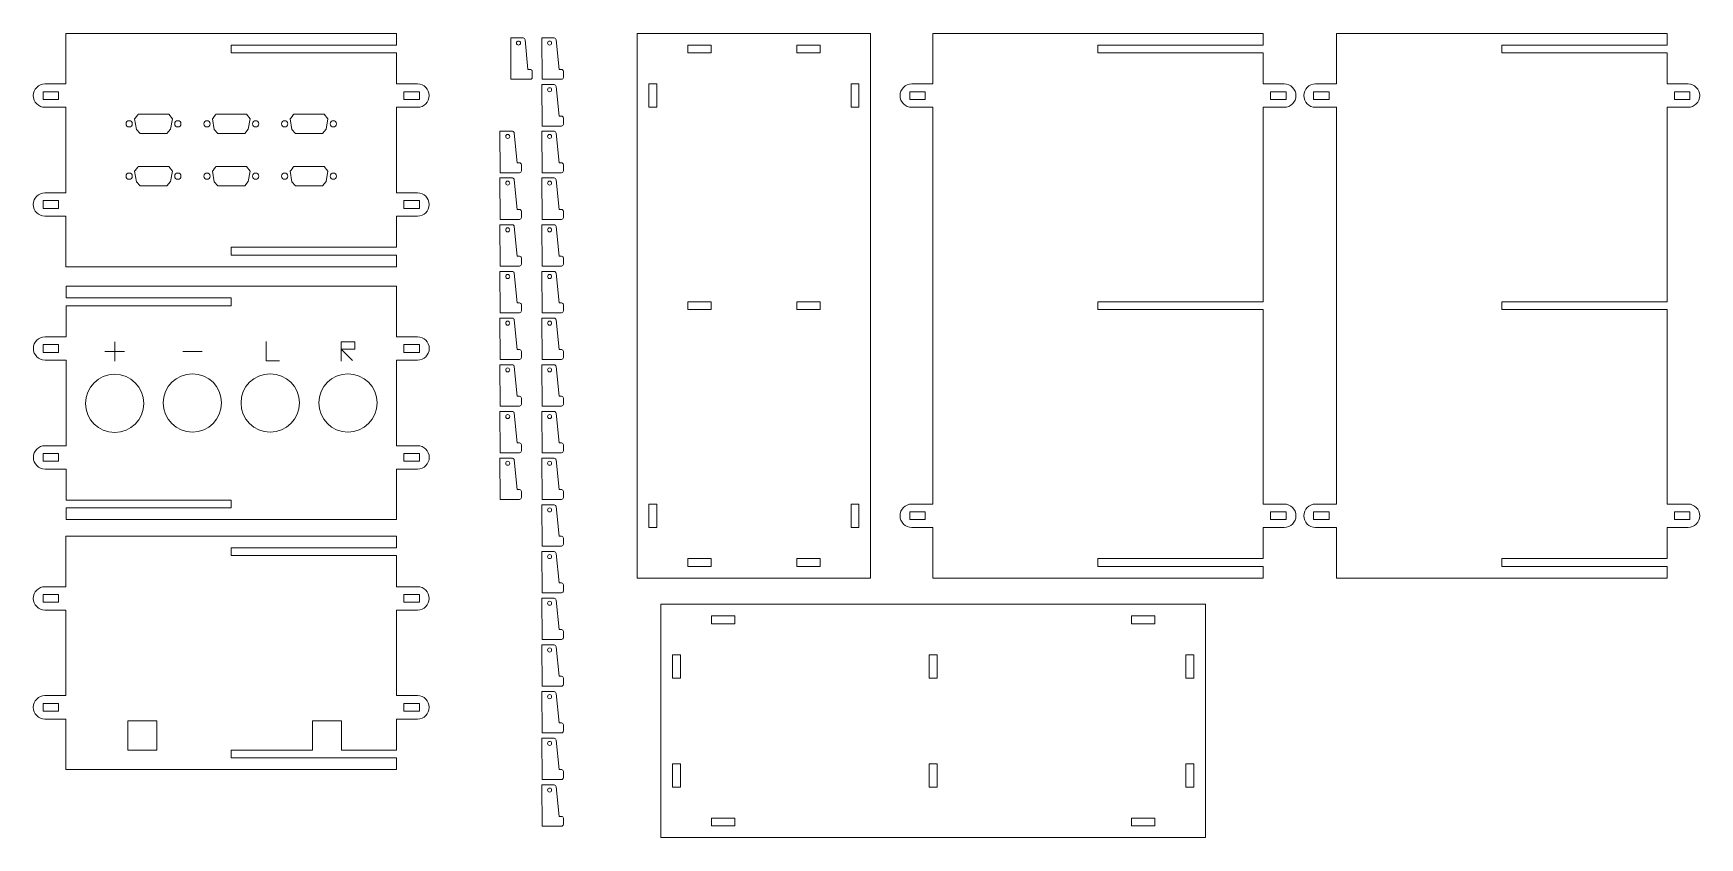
# Model space of a CAD drawing. Header units: inches. Extents: x 85 to 942, y 290 to 704.
import ezdxf

# ---------------------------------------------------------------- set-up
doc = ezdxf.new("R2010")
doc.units = ezdxf.units.IN
doc.header["$MEASUREMENT"] = 0
doc.layers.add('Layer 1', color=7, linetype='Continuous')

msp = doc.modelspace()

# ---------------------------------------------------------------- linework, layer by layer
at = {"layer": 'Layer 1', "color": 7, "lineweight": 5, "true_color": 0xffffff}
for points in [[(515.76, 703.54), (515.76, 423.54), (395.76, 423.54), (395.76, 703.54), (515.76, 703.54)], [(121.99, 539.98), (131.99, 539.98)], [(126.99, 534.98), (126.99, 544.98)], [(171.97, 539.98), (161.97, 539.98)], [(204.87, 535.21), (204.87, 545.21)], [(250.44, 544.98), (243.5, 544.98)], [(243.5, 534.98), (243.5, 544.98)], [(250.44, 541.21), (243.5, 541.21)], [(249.32, 535.39), (243.5, 541.21)], [(250.44, 541.21), (250.44, 544.98)], [(211.81, 535.21), (204.87, 535.21)], [(407.92, 410.06), (687.92, 410.06), (687.92, 290.06), (407.92, 290.06), (407.92, 410.06)], [(133.72, 350.06), (148.72, 350.06), (148.72, 335.06), (133.72, 335.06), (133.72, 350.06)]]:
    msp.add_lwpolyline(points, dxfattribs=at)
at = {"layer": 'Layer 1', "color": 202, "lineweight": 5, "true_color": 0x8a2be2}
for points in [[(427.76, 697.54), (421.76, 697.54), (421.76, 693.54), (433.76, 693.54), (433.76, 697.54), (427.76, 697.54)], [(483.76, 697.54), (477.76, 697.54), (477.76, 693.54), (489.76, 693.54), (489.76, 697.54), (483.76, 697.54)], [(401.76, 671.54), (401.76, 665.54), (405.76, 665.54), (405.76, 677.54), (401.76, 677.54), (401.76, 671.54)], [(509.76, 671.54), (509.76, 677.54), (505.76, 677.54), (505.76, 665.54), (509.76, 665.54), (509.76, 671.54)], [(98.16, 671.54), (98.16, 673.54), (90.16, 673.54), (90.16, 669.54), (98.16, 669.54), (98.16, 671.54)], [(275.76, 671.54), (275.76, 673.54), (283.76, 673.54), (283.76, 669.54), (275.76, 669.54), (275.76, 671.54)], [(543.88, 671.54), (543.88, 673.54), (535.88, 673.54), (535.88, 669.54), (543.88, 669.54), (543.88, 671.54)], [(721.48, 671.54), (721.48, 673.54), (729.48, 673.54), (729.48, 669.54), (721.48, 669.54), (721.48, 671.54)], [(751.52, 671.54), (751.52, 673.54), (743.51, 673.54), (743.51, 669.54), (751.52, 669.54), (751.52, 671.54)], [(929.12, 671.54), (929.12, 673.54), (937.12, 673.54), (937.12, 669.54), (929.12, 669.54), (929.12, 671.54)], [(98.16, 615.54), (98.16, 617.54), (90.16, 617.54), (90.16, 613.54), (98.16, 613.54), (98.16, 615.54)], [(275.76, 615.54), (275.76, 617.54), (283.76, 617.54), (283.76, 613.54), (275.76, 613.54), (275.76, 615.54)], [(433.76, 561.54), (433.76, 565.54), (421.76, 565.54), (421.76, 561.54), (427.76, 561.54), (433.76, 561.54)], [(477.76, 565.54), (477.76, 561.54), (483.76, 561.54), (489.76, 561.54), (489.76, 565.54), (477.76, 565.54)], [(98.17, 541.54), (98.17, 543.54), (90.17, 543.54), (90.17, 539.54), (98.17, 539.54), (98.17, 541.54)], [(275.77, 541.54), (275.77, 543.54), (283.77, 543.54), (283.77, 539.54), (275.77, 539.54), (275.77, 541.54)], [(98.17, 485.54), (98.17, 487.54), (90.17, 487.54), (90.17, 483.54), (98.17, 483.54), (98.17, 485.54)], [(275.77, 485.54), (275.77, 487.54), (283.77, 487.54), (283.77, 483.54), (275.77, 483.54), (275.77, 485.54)], [(401.76, 455.54), (401.76, 449.54), (405.76, 449.54), (405.76, 461.54), (401.76, 461.54), (401.76, 455.54)], [(509.76, 455.54), (509.76, 461.54), (505.76, 461.54), (505.76, 449.54), (509.76, 449.54), (509.76, 455.54)], [(543.88, 455.54), (543.88, 457.54), (535.88, 457.54), (535.88, 453.54), (543.88, 453.54), (543.88, 455.54)], [(721.48, 455.54), (721.48, 457.54), (729.48, 457.54), (729.48, 453.54), (721.48, 453.54), (721.48, 455.54)], [(751.52, 455.54), (751.52, 457.54), (743.51, 457.54), (743.51, 453.54), (751.52, 453.54), (751.52, 455.54)], [(929.12, 455.54), (929.12, 457.54), (937.12, 457.54), (937.12, 453.54), (929.12, 453.54), (929.12, 455.54)], [(427.76, 429.54), (433.76, 429.54), (433.76, 433.54), (421.76, 433.54), (421.76, 429.54), (427.76, 429.54)], [(483.76, 429.54), (489.76, 429.54), (489.76, 433.54), (477.76, 433.54), (477.76, 429.54), (483.76, 429.54)], [(98.16, 413.06), (98.16, 415.06), (90.16, 415.06), (90.16, 411.06), (98.16, 411.06), (98.16, 413.06)], [(275.76, 413.06), (275.76, 415.06), (283.76, 415.06), (283.76, 411.06), (275.76, 411.06), (275.76, 413.06)], [(439.92, 404.06), (433.92, 404.06), (433.92, 400.06), (445.92, 400.06), (445.92, 404.06), (439.92, 404.06)], [(655.92, 404.06), (649.92, 404.06), (649.92, 400.06), (661.92, 400.06), (661.92, 404.06), (655.92, 404.06)], [(413.92, 378.06), (413.92, 372.06), (417.92, 372.06), (417.92, 384.06), (413.92, 384.06), (413.92, 378.06)], [(545.92, 372.06), (549.92, 372.06), (549.92, 378.06), (549.92, 384.06), (545.92, 384.06), (545.92, 372.06)], [(681.92, 378.06), (681.92, 384.06), (677.92, 384.06), (677.92, 372.06), (681.92, 372.06), (681.92, 378.06)], [(98.16, 357.06), (98.16, 359.06), (90.16, 359.06), (90.16, 355.06), (98.16, 355.06), (98.16, 357.06)], [(275.76, 357.06), (275.76, 359.06), (283.76, 359.06), (283.76, 355.06), (275.76, 355.06), (275.76, 357.06)], [(413.92, 322.06), (413.92, 316.06), (417.92, 316.06), (417.92, 328.06), (413.92, 328.06), (413.92, 322.06)], [(549.92, 328.06), (545.92, 328.06), (545.92, 316.06), (549.92, 316.06), (549.92, 322.06), (549.92, 328.06)], [(681.92, 322.06), (681.92, 328.06), (677.92, 328.06), (677.92, 316.06), (681.92, 316.06), (681.92, 322.06)], [(439.92, 296.06), (445.92, 296.06), (445.92, 300.06), (433.92, 300.06), (433.92, 296.06), (439.92, 296.06)], [(655.92, 296.06), (661.92, 296.06), (661.92, 300.06), (649.92, 300.06), (649.92, 296.06), (655.92, 296.06)]]:
    msp.add_lwpolyline(points, dxfattribs=at)
at = {"layer": 'Layer 1', "color": 7, "lineweight": 5, "true_color": 0xffffff}
for points, knots in [([(101.96, 703.54), (101.96, 703.54), (101.96, 697.54), (101.96, 697.54), (101.96, 697.54), (101.96, 693.54), (101.96, 693.54), (101.96, 693.54), (101.96, 677.54), (101.96, 677.54), (101.96, 677.54), (91.16, 677.54), (91.16, 677.54), (87.84, 677.54), (85.16, 674.85), (85.16, 671.54), (85.16, 668.23), (87.84, 665.54), (91.16, 665.54), (91.16, 665.54), (101.96, 665.54), (101.96, 665.54), (101.96, 665.54), (101.96, 621.54), (101.96, 621.54), (101.96, 621.54), (91.16, 621.54), (91.16, 621.54), (87.84, 621.54), (85.16, 618.85), (85.16, 615.54), (85.16, 612.23), (87.84, 609.54), (91.16, 609.54), (91.16, 609.54), (101.96, 609.54), (101.96, 609.54), (101.96, 609.54), (101.96, 593.54), (101.96, 593.54), (101.96, 593.54), (101.96, 589.54), (101.96, 589.54), (101.96, 589.54), (101.96, 583.54), (101.96, 583.54), (101.96, 583.54), (271.96, 583.54), (271.96, 583.54), (271.96, 583.54), (271.96, 589.54), (271.96, 589.54), (271.96, 589.54), (186.96, 589.54), (186.96, 589.54), (186.96, 589.54), (186.96, 593.54), (186.96, 593.54), (186.96, 593.54), (271.96, 593.54), (271.96, 593.54), (271.96, 593.54), (271.96, 609.54), (271.96, 609.54), (271.96, 609.54), (282.76, 609.54), (282.76, 609.54), (286.07, 609.54), (288.76, 612.23), (288.76, 615.54), (288.76, 618.85), (286.07, 621.54), (282.76, 621.54), (282.76, 621.54), (271.96, 621.54), (271.96, 621.54), (271.96, 621.54), (271.96, 665.54), (271.96, 665.54), (271.96, 665.54), (282.76, 665.54), (282.76, 665.54), (286.07, 665.54), (288.76, 668.23), (288.76, 671.54), (288.76, 674.85), (286.07, 677.54), (282.76, 677.54), (282.76, 677.54), (271.96, 677.54), (271.96, 677.54), (271.96, 677.54), (271.96, 693.54), (271.96, 693.54), (271.96, 693.54), (186.96, 693.54), (186.96, 693.54), (186.96, 693.54), (186.96, 697.54), (186.96, 697.54), (186.96, 697.54), (271.96, 697.54), (271.96, 697.54), (271.96, 697.54), (271.96, 703.54), (271.96, 703.54), (271.96, 703.54), (101.96, 703.54), (101.96, 703.54)], [0, 0, 0, 0, 1, 1, 1, 2, 2, 2, 3, 3, 3, 4, 4, 4, 5, 5, 5, 6, 6, 6, 7, 7, 7, 8, 8, 8, 9, 9, 9, 10, 10, 10, 11, 11, 11, 12, 12, 12, 13, 13, 13, 14, 14, 14, 15, 15, 15, 16, 16, 16, 17, 17, 17, 18, 18, 18, 19, 19, 19, 20, 20, 20, 21, 21, 21, 22, 22, 22, 23, 23, 23, 24, 24, 24, 25, 25, 25, 26, 26, 26, 27, 27, 27, 28, 28, 28, 29, 29, 29, 30, 30, 30, 31, 31, 31, 32, 32, 32, 33, 33, 33, 34, 34, 34, 35, 35, 35, 36, 36, 36, 36]), ([(728.48, 461.54), (728.48, 461.54), (717.68, 461.54), (717.68, 461.54), (717.68, 461.54), (717.68, 561.54), (717.68, 561.54), (717.68, 561.54), (632.68, 561.54), (632.68, 561.54), (632.68, 561.54), (632.68, 565.54), (632.68, 565.54), (632.68, 565.54), (717.68, 565.54), (717.68, 565.54), (717.68, 565.54), (717.68, 665.54), (717.68, 665.54), (717.68, 665.54), (728.48, 665.54), (728.48, 665.54), (731.79, 665.54), (734.48, 668.23), (734.48, 671.54), (734.48, 674.85), (731.79, 677.54), (728.48, 677.54), (728.48, 677.54), (717.68, 677.54), (717.68, 677.54), (717.68, 677.54), (717.68, 693.54), (717.68, 693.54), (717.68, 693.54), (632.68, 693.54), (632.68, 693.54), (632.68, 693.54), (632.68, 697.54), (632.68, 697.54), (632.68, 697.54), (717.68, 697.54), (717.68, 697.54), (717.68, 697.54), (717.68, 703.54), (717.68, 703.54), (717.68, 703.54), (547.68, 703.54), (547.68, 703.54), (547.68, 703.54), (547.68, 697.54), (547.68, 697.54), (547.68, 697.54), (547.68, 693.54), (547.68, 693.54), (547.68, 693.54), (547.68, 677.54), (547.68, 677.54), (547.68, 677.54), (536.88, 677.54), (536.88, 677.54), (533.56, 677.54), (530.88, 674.85), (530.88, 671.54), (530.88, 668.23), (533.56, 665.54), (536.88, 665.54), (536.88, 665.54), (547.68, 665.54), (547.68, 665.54), (547.68, 665.54), (547.68, 461.54), (547.68, 461.54), (547.68, 461.54), (536.88, 461.54), (536.88, 461.54), (533.56, 461.54), (530.88, 458.85), (530.88, 455.54), (530.88, 452.23), (533.56, 449.54), (536.88, 449.54), (536.88, 449.54), (547.68, 449.54), (547.68, 449.54), (547.68, 449.54), (547.68, 433.54), (547.68, 433.54), (547.68, 433.54), (547.68, 429.54), (547.68, 429.54), (547.68, 429.54), (547.68, 423.54), (547.68, 423.54), (547.68, 423.54), (717.68, 423.54), (717.68, 423.54), (717.68, 423.54), (717.68, 429.54), (717.68, 429.54), (717.68, 429.54), (632.68, 429.54), (632.68, 429.54), (632.68, 429.54), (632.68, 433.54), (632.68, 433.54), (632.68, 433.54), (717.68, 433.54), (717.68, 433.54), (717.68, 433.54), (717.68, 449.54), (717.68, 449.54), (717.68, 449.54), (728.48, 449.54), (728.48, 449.54), (731.79, 449.54), (734.48, 452.23), (734.48, 455.54), (734.48, 458.85), (731.79, 461.54), (728.48, 461.54)], [0, 0, 0, 0, 1, 1, 1, 2, 2, 2, 3, 3, 3, 4, 4, 4, 5, 5, 5, 6, 6, 6, 7, 7, 7, 8, 8, 8, 9, 9, 9, 10, 10, 10, 11, 11, 11, 12, 12, 12, 13, 13, 13, 14, 14, 14, 15, 15, 15, 16, 16, 16, 17, 17, 17, 18, 18, 18, 19, 19, 19, 20, 20, 20, 21, 21, 21, 22, 22, 22, 23, 23, 23, 24, 24, 24, 25, 25, 25, 26, 26, 26, 27, 27, 27, 28, 28, 28, 29, 29, 29, 30, 30, 30, 31, 31, 31, 32, 32, 32, 33, 33, 33, 34, 34, 34, 35, 35, 35, 36, 36, 36, 37, 37, 37, 38, 38, 38, 39, 39, 39, 40, 40, 40, 40]), ([(936.12, 461.54), (936.12, 461.54), (925.32, 461.54), (925.32, 461.54), (925.32, 461.54), (925.32, 561.54), (925.32, 561.54), (925.32, 561.54), (840.32, 561.54), (840.32, 561.54), (840.32, 561.54), (840.32, 565.54), (840.32, 565.54), (840.32, 565.54), (925.32, 565.54), (925.32, 565.54), (925.32, 565.54), (925.32, 665.54), (925.32, 665.54), (925.32, 665.54), (936.12, 665.54), (936.12, 665.54), (939.43, 665.54), (942.12, 668.23), (942.12, 671.54), (942.12, 674.85), (939.43, 677.54), (936.12, 677.54), (936.12, 677.54), (925.32, 677.54), (925.32, 677.54), (925.32, 677.54), (925.32, 693.54), (925.32, 693.54), (925.32, 693.54), (840.32, 693.54), (840.32, 693.54), (840.32, 693.54), (840.32, 697.54), (840.32, 697.54), (840.32, 697.54), (925.32, 697.54), (925.32, 697.54), (925.32, 697.54), (925.32, 703.54), (925.32, 703.54), (925.32, 703.54), (755.32, 703.54), (755.32, 703.54), (755.32, 703.54), (755.32, 697.54), (755.32, 697.54), (755.32, 697.54), (755.32, 693.54), (755.32, 693.54), (755.32, 693.54), (755.32, 677.54), (755.32, 677.54), (755.32, 677.54), (744.52, 677.54), (744.52, 677.54), (741.2, 677.54), (738.52, 674.85), (738.52, 671.54), (738.52, 668.23), (741.2, 665.54), (744.52, 665.54), (744.52, 665.54), (755.32, 665.54), (755.32, 665.54), (755.32, 665.54), (755.32, 461.54), (755.32, 461.54), (755.32, 461.54), (744.52, 461.54), (744.52, 461.54), (741.2, 461.54), (738.52, 458.85), (738.52, 455.54), (738.52, 452.23), (741.2, 449.54), (744.52, 449.54), (744.52, 449.54), (755.32, 449.54), (755.32, 449.54), (755.32, 449.54), (755.32, 433.54), (755.32, 433.54), (755.32, 433.54), (755.32, 429.54), (755.32, 429.54), (755.32, 429.54), (755.32, 423.54), (755.32, 423.54), (755.32, 423.54), (925.32, 423.54), (925.32, 423.54), (925.32, 423.54), (925.32, 429.54), (925.32, 429.54), (925.32, 429.54), (840.32, 429.54), (840.32, 429.54), (840.32, 429.54), (840.32, 433.54), (840.32, 433.54), (840.32, 433.54), (925.32, 433.54), (925.32, 433.54), (925.32, 433.54), (925.32, 449.54), (925.32, 449.54), (925.32, 449.54), (936.12, 449.54), (936.12, 449.54), (939.43, 449.54), (942.12, 452.23), (942.12, 455.54), (942.12, 458.85), (939.43, 461.54), (936.12, 461.54)], [0, 0, 0, 0, 1, 1, 1, 2, 2, 2, 3, 3, 3, 4, 4, 4, 5, 5, 5, 6, 6, 6, 7, 7, 7, 8, 8, 8, 9, 9, 9, 10, 10, 10, 11, 11, 11, 12, 12, 12, 13, 13, 13, 14, 14, 14, 15, 15, 15, 16, 16, 16, 17, 17, 17, 18, 18, 18, 19, 19, 19, 20, 20, 20, 21, 21, 21, 22, 22, 22, 23, 23, 23, 24, 24, 24, 25, 25, 25, 26, 26, 26, 27, 27, 27, 28, 28, 28, 29, 29, 29, 30, 30, 30, 31, 31, 31, 32, 32, 32, 33, 33, 33, 34, 34, 34, 35, 35, 35, 36, 36, 36, 37, 37, 37, 38, 38, 38, 39, 39, 39, 40, 40, 40, 40]), ([(330.66, 701.18), (330.66, 701.18), (337.06, 701.18), (337.06, 701.18), (337.55, 701.09), (337.93, 700.71), (338.02, 700.22), (338.02, 700.22), (339.5, 685.02), (339.5, 685.02), (339.5, 685.02), (340.78, 685.02), (340.78, 685.02), (341.27, 684.93), (341.65, 684.55), (341.74, 684.06), (341.74, 684.06), (341.74, 680.86), (341.74, 680.86), (341.65, 680.37), (341.27, 679.99), (340.78, 679.9), (340.78, 679.9), (330.78, 679.9), (330.78, 679.9), (330.78, 679.9), (330.66, 701.18), (330.66, 701.18)], [0, 0, 0, 0, 1, 1, 1, 2, 2, 2, 3, 3, 3, 4, 4, 4, 5, 5, 5, 6, 6, 6, 7, 7, 7, 8, 8, 8, 9, 9, 9, 9]), ([(346.66, 701.18), (346.66, 701.18), (353.06, 701.18), (353.06, 701.18), (353.55, 701.09), (353.93, 700.71), (354.02, 700.22), (354.02, 700.22), (355.5, 685.02), (355.5, 685.02), (355.5, 685.02), (356.78, 685.02), (356.78, 685.02), (357.27, 684.93), (357.65, 684.55), (357.74, 684.06), (357.74, 684.06), (357.74, 680.86), (357.74, 680.86), (357.65, 680.37), (357.27, 679.99), (356.78, 679.9), (356.78, 679.9), (346.78, 679.9), (346.78, 679.9), (346.78, 679.9), (346.66, 701.18), (346.66, 701.18)], [0, 0, 0, 0, 1, 1, 1, 2, 2, 2, 3, 3, 3, 4, 4, 4, 5, 5, 5, 6, 6, 6, 7, 7, 7, 8, 8, 8, 9, 9, 9, 9]), ([(346.66, 677.18), (346.66, 677.18), (353.06, 677.18), (353.06, 677.18), (353.55, 677.09), (353.93, 676.71), (354.02, 676.22), (354.02, 676.22), (355.5, 661.02), (355.5, 661.02), (355.5, 661.02), (356.78, 661.02), (356.78, 661.02), (357.27, 660.93), (357.65, 660.55), (357.74, 660.06), (357.74, 660.06), (357.74, 656.86), (357.74, 656.86), (357.65, 656.37), (357.27, 655.99), (356.78, 655.9), (356.78, 655.9), (346.78, 655.9), (346.78, 655.9), (346.78, 655.9), (346.66, 677.18), (346.66, 677.18)], [0, 0, 0, 0, 1, 1, 1, 2, 2, 2, 3, 3, 3, 4, 4, 4, 5, 5, 5, 6, 6, 6, 7, 7, 7, 8, 8, 8, 9, 9, 9, 9]), ([(325.12, 653.18), (325.12, 653.18), (331.52, 653.18), (331.52, 653.18), (332.01, 653.09), (332.39, 652.71), (332.48, 652.22), (332.48, 652.22), (333.96, 637.02), (333.96, 637.02), (333.96, 637.02), (335.24, 637.02), (335.24, 637.02), (335.73, 636.93), (336.11, 636.55), (336.2, 636.06), (336.2, 636.06), (336.2, 632.86), (336.2, 632.86), (336.11, 632.37), (335.73, 631.99), (335.24, 631.9), (335.24, 631.9), (325.24, 631.9), (325.24, 631.9), (325.24, 631.9), (325.12, 653.18), (325.12, 653.18)], [0, 0, 0, 0, 1, 1, 1, 2, 2, 2, 3, 3, 3, 4, 4, 4, 5, 5, 5, 6, 6, 6, 7, 7, 7, 8, 8, 8, 9, 9, 9, 9]), ([(346.66, 653.18), (346.66, 653.18), (353.06, 653.18), (353.06, 653.18), (353.55, 653.09), (353.93, 652.71), (354.02, 652.22), (354.02, 652.22), (355.5, 637.02), (355.5, 637.02), (355.5, 637.02), (356.78, 637.02), (356.78, 637.02), (357.27, 636.93), (357.65, 636.55), (357.74, 636.06), (357.74, 636.06), (357.74, 632.86), (357.74, 632.86), (357.65, 632.37), (357.27, 631.99), (356.78, 631.9), (356.78, 631.9), (346.78, 631.9), (346.78, 631.9), (346.78, 631.9), (346.66, 653.18), (346.66, 653.18)], [0, 0, 0, 0, 1, 1, 1, 2, 2, 2, 3, 3, 3, 4, 4, 4, 5, 5, 5, 6, 6, 6, 7, 7, 7, 8, 8, 8, 9, 9, 9, 9]), ([(325.12, 629.18), (325.12, 629.18), (331.52, 629.18), (331.52, 629.18), (332.01, 629.09), (332.39, 628.71), (332.48, 628.22), (332.48, 628.22), (333.96, 613.02), (333.96, 613.02), (333.96, 613.02), (335.24, 613.02), (335.24, 613.02), (335.73, 612.93), (336.11, 612.55), (336.2, 612.06), (336.2, 612.06), (336.2, 608.86), (336.2, 608.86), (336.11, 608.37), (335.73, 607.99), (335.24, 607.9), (335.24, 607.9), (325.24, 607.9), (325.24, 607.9), (325.24, 607.9), (325.12, 629.18), (325.12, 629.18)], [0, 0, 0, 0, 1, 1, 1, 2, 2, 2, 3, 3, 3, 4, 4, 4, 5, 5, 5, 6, 6, 6, 7, 7, 7, 8, 8, 8, 9, 9, 9, 9]), ([(346.66, 629.18), (346.66, 629.18), (353.06, 629.18), (353.06, 629.18), (353.55, 629.09), (353.93, 628.71), (354.02, 628.22), (354.02, 628.22), (355.5, 613.02), (355.5, 613.02), (355.5, 613.02), (356.78, 613.02), (356.78, 613.02), (357.27, 612.93), (357.65, 612.55), (357.74, 612.06), (357.74, 612.06), (357.74, 608.86), (357.74, 608.86), (357.65, 608.37), (357.27, 607.99), (356.78, 607.9), (356.78, 607.9), (346.78, 607.9), (346.78, 607.9), (346.78, 607.9), (346.66, 629.18), (346.66, 629.18)], [0, 0, 0, 0, 1, 1, 1, 2, 2, 2, 3, 3, 3, 4, 4, 4, 5, 5, 5, 6, 6, 6, 7, 7, 7, 8, 8, 8, 9, 9, 9, 9]), ([(325.12, 605.18), (325.12, 605.18), (331.52, 605.18), (331.52, 605.18), (332.01, 605.09), (332.39, 604.71), (332.48, 604.22), (332.48, 604.22), (333.96, 589.02), (333.96, 589.02), (333.96, 589.02), (335.24, 589.02), (335.24, 589.02), (335.73, 588.93), (336.11, 588.55), (336.2, 588.06), (336.2, 588.06), (336.2, 584.86), (336.2, 584.86), (336.11, 584.37), (335.73, 583.99), (335.24, 583.9), (335.24, 583.9), (325.24, 583.9), (325.24, 583.9), (325.24, 583.9), (325.12, 605.18), (325.12, 605.18)], [0, 0, 0, 0, 1, 1, 1, 2, 2, 2, 3, 3, 3, 4, 4, 4, 5, 5, 5, 6, 6, 6, 7, 7, 7, 8, 8, 8, 9, 9, 9, 9]), ([(346.66, 605.18), (346.66, 605.18), (353.06, 605.18), (353.06, 605.18), (353.55, 605.09), (353.93, 604.71), (354.02, 604.22), (354.02, 604.22), (355.5, 589.02), (355.5, 589.02), (355.5, 589.02), (356.78, 589.02), (356.78, 589.02), (357.27, 588.93), (357.65, 588.55), (357.74, 588.06), (357.74, 588.06), (357.74, 584.86), (357.74, 584.86), (357.65, 584.37), (357.27, 583.99), (356.78, 583.9), (356.78, 583.9), (346.78, 583.9), (346.78, 583.9), (346.78, 583.9), (346.66, 605.18), (346.66, 605.18)], [0, 0, 0, 0, 1, 1, 1, 2, 2, 2, 3, 3, 3, 4, 4, 4, 5, 5, 5, 6, 6, 6, 7, 7, 7, 8, 8, 8, 9, 9, 9, 9]), ([(325.12, 581.18), (325.12, 581.18), (331.52, 581.18), (331.52, 581.18), (332.01, 581.09), (332.39, 580.71), (332.48, 580.22), (332.48, 580.22), (333.96, 565.02), (333.96, 565.02), (333.96, 565.02), (335.24, 565.02), (335.24, 565.02), (335.73, 564.93), (336.11, 564.55), (336.2, 564.06), (336.2, 564.06), (336.2, 560.86), (336.2, 560.86), (336.11, 560.37), (335.73, 559.99), (335.24, 559.9), (335.24, 559.9), (325.24, 559.9), (325.24, 559.9), (325.24, 559.9), (325.12, 581.18), (325.12, 581.18)], [0, 0, 0, 0, 1, 1, 1, 2, 2, 2, 3, 3, 3, 4, 4, 4, 5, 5, 5, 6, 6, 6, 7, 7, 7, 8, 8, 8, 9, 9, 9, 9]), ([(346.66, 581.18), (346.66, 581.18), (353.06, 581.18), (353.06, 581.18), (353.55, 581.09), (353.93, 580.71), (354.02, 580.22), (354.02, 580.22), (355.5, 565.02), (355.5, 565.02), (355.5, 565.02), (356.78, 565.02), (356.78, 565.02), (357.27, 564.93), (357.65, 564.55), (357.74, 564.06), (357.74, 564.06), (357.74, 560.86), (357.74, 560.86), (357.65, 560.37), (357.27, 559.99), (356.78, 559.9), (356.78, 559.9), (346.78, 559.9), (346.78, 559.9), (346.78, 559.9), (346.66, 581.18), (346.66, 581.18)], [0, 0, 0, 0, 1, 1, 1, 2, 2, 2, 3, 3, 3, 4, 4, 4, 5, 5, 5, 6, 6, 6, 7, 7, 7, 8, 8, 8, 9, 9, 9, 9]), ([(101.97, 573.54), (101.97, 573.54), (101.97, 567.54), (101.97, 567.54), (101.97, 567.54), (186.97, 567.54), (186.97, 567.54), (186.97, 567.54), (186.97, 563.54), (186.97, 563.54), (186.97, 563.54), (101.97, 563.54), (101.97, 563.54), (101.97, 563.54), (101.97, 547.54), (101.97, 547.54), (101.97, 547.54), (91.17, 547.54), (91.17, 547.54), (87.85, 547.54), (85.17, 544.85), (85.17, 541.54), (85.17, 538.23), (87.85, 535.54), (91.17, 535.54), (91.17, 535.54), (101.97, 535.54), (101.97, 535.54), (101.97, 535.54), (101.97, 491.54), (101.97, 491.54), (101.97, 491.54), (91.17, 491.54), (91.17, 491.54), (87.85, 491.54), (85.17, 488.85), (85.17, 485.54), (85.17, 482.23), (87.85, 479.54), (91.17, 479.54), (91.17, 479.54), (101.97, 479.54), (101.97, 479.54), (101.97, 479.54), (101.97, 463.54), (101.97, 463.54), (101.97, 463.54), (186.97, 463.54), (186.97, 463.54), (186.97, 463.54), (186.97, 459.54), (186.97, 459.54), (186.97, 459.54), (101.97, 459.54), (101.97, 459.54), (101.97, 459.54), (101.97, 453.54), (101.97, 453.54), (101.97, 453.54), (271.97, 453.54), (271.97, 453.54), (271.97, 453.54), (271.97, 459.54), (271.97, 459.54), (271.97, 459.54), (271.97, 463.54), (271.97, 463.54), (271.97, 463.54), (271.97, 479.54), (271.97, 479.54), (271.97, 479.54), (282.77, 479.54), (282.77, 479.54), (286.08, 479.54), (288.77, 482.23), (288.77, 485.54), (288.77, 488.85), (286.08, 491.54), (282.77, 491.54), (282.77, 491.54), (271.97, 491.54), (271.97, 491.54), (271.97, 491.54), (271.97, 535.54), (271.97, 535.54), (271.97, 535.54), (282.77, 535.54), (282.77, 535.54), (286.08, 535.54), (288.77, 538.23), (288.77, 541.54), (288.77, 544.85), (286.08, 547.54), (282.77, 547.54), (282.77, 547.54), (271.97, 547.54), (271.97, 547.54), (271.97, 547.54), (271.97, 563.54), (271.97, 563.54), (271.97, 563.54), (271.97, 569.54), (271.97, 569.54), (271.97, 569.54), (271.97, 573.54), (271.97, 573.54), (271.97, 573.54), (101.97, 573.54), (101.97, 573.54)], [0, 0, 0, 0, 1, 1, 1, 2, 2, 2, 3, 3, 3, 4, 4, 4, 5, 5, 5, 6, 6, 6, 7, 7, 7, 8, 8, 8, 9, 9, 9, 10, 10, 10, 11, 11, 11, 12, 12, 12, 13, 13, 13, 14, 14, 14, 15, 15, 15, 16, 16, 16, 17, 17, 17, 18, 18, 18, 19, 19, 19, 20, 20, 20, 21, 21, 21, 22, 22, 22, 23, 23, 23, 24, 24, 24, 25, 25, 25, 26, 26, 26, 27, 27, 27, 28, 28, 28, 29, 29, 29, 30, 30, 30, 31, 31, 31, 32, 32, 32, 33, 33, 33, 34, 34, 34, 35, 35, 35, 36, 36, 36, 36]), ([(325.12, 557.18), (325.12, 557.18), (331.52, 557.18), (331.52, 557.18), (332.01, 557.09), (332.39, 556.71), (332.48, 556.22), (332.48, 556.22), (333.96, 541.02), (333.96, 541.02), (333.96, 541.02), (335.24, 541.02), (335.24, 541.02), (335.73, 540.93), (336.11, 540.55), (336.2, 540.06), (336.2, 540.06), (336.2, 536.86), (336.2, 536.86), (336.11, 536.37), (335.73, 535.99), (335.24, 535.9), (335.24, 535.9), (325.24, 535.9), (325.24, 535.9), (325.24, 535.9), (325.12, 557.18), (325.12, 557.18)], [0, 0, 0, 0, 1, 1, 1, 2, 2, 2, 3, 3, 3, 4, 4, 4, 5, 5, 5, 6, 6, 6, 7, 7, 7, 8, 8, 8, 9, 9, 9, 9]), ([(346.66, 557.18), (346.66, 557.18), (353.06, 557.18), (353.06, 557.18), (353.55, 557.09), (353.93, 556.71), (354.02, 556.22), (354.02, 556.22), (355.5, 541.02), (355.5, 541.02), (355.5, 541.02), (356.78, 541.02), (356.78, 541.02), (357.27, 540.93), (357.65, 540.55), (357.74, 540.06), (357.74, 540.06), (357.74, 536.86), (357.74, 536.86), (357.65, 536.37), (357.27, 535.99), (356.78, 535.9), (356.78, 535.9), (346.78, 535.9), (346.78, 535.9), (346.78, 535.9), (346.66, 557.18), (346.66, 557.18)], [0, 0, 0, 0, 1, 1, 1, 2, 2, 2, 3, 3, 3, 4, 4, 4, 5, 5, 5, 6, 6, 6, 7, 7, 7, 8, 8, 8, 9, 9, 9, 9]), ([(325.12, 533.18), (325.12, 533.18), (331.52, 533.18), (331.52, 533.18), (332.01, 533.09), (332.39, 532.71), (332.48, 532.22), (332.48, 532.22), (333.96, 517.02), (333.96, 517.02), (333.96, 517.02), (335.24, 517.02), (335.24, 517.02), (335.73, 516.93), (336.11, 516.55), (336.2, 516.06), (336.2, 516.06), (336.2, 512.86), (336.2, 512.86), (336.11, 512.37), (335.73, 511.99), (335.24, 511.9), (335.24, 511.9), (325.24, 511.9), (325.24, 511.9), (325.24, 511.9), (325.12, 533.18), (325.12, 533.18)], [0, 0, 0, 0, 1, 1, 1, 2, 2, 2, 3, 3, 3, 4, 4, 4, 5, 5, 5, 6, 6, 6, 7, 7, 7, 8, 8, 8, 9, 9, 9, 9]), ([(346.66, 533.18), (346.66, 533.18), (353.06, 533.18), (353.06, 533.18), (353.55, 533.09), (353.93, 532.71), (354.02, 532.22), (354.02, 532.22), (355.5, 517.02), (355.5, 517.02), (355.5, 517.02), (356.78, 517.02), (356.78, 517.02), (357.27, 516.93), (357.65, 516.55), (357.74, 516.06), (357.74, 516.06), (357.74, 512.86), (357.74, 512.86), (357.65, 512.37), (357.27, 511.99), (356.78, 511.9), (356.78, 511.9), (346.78, 511.9), (346.78, 511.9), (346.78, 511.9), (346.66, 533.18), (346.66, 533.18)], [0, 0, 0, 0, 1, 1, 1, 2, 2, 2, 3, 3, 3, 4, 4, 4, 5, 5, 5, 6, 6, 6, 7, 7, 7, 8, 8, 8, 9, 9, 9, 9]), ([(126.99, 498.31), (135.28, 498.31), (141.99, 505.03), (141.99, 513.31), (141.99, 521.59), (135.28, 528.31), (126.99, 528.31), (118.71, 528.31), (111.99, 521.59), (111.99, 513.31), (111.99, 505.03), (118.71, 498.31), (126.99, 498.31)], [0, 0, 0, 0, 1, 1, 1, 2, 2, 2, 3, 3, 3, 4, 4, 4, 4]), ([(166.97, 498.54), (175.25, 498.54), (181.97, 505.26), (181.97, 513.54), (181.97, 521.82), (175.25, 528.54), (166.97, 528.54), (158.68, 528.54), (151.97, 521.82), (151.97, 513.54), (151.97, 505.26), (158.68, 498.54), (166.97, 498.54)], [0, 0, 0, 0, 1, 1, 1, 2, 2, 2, 3, 3, 3, 4, 4, 4, 4]), ([(206.97, 498.54), (215.25, 498.54), (221.97, 505.26), (221.97, 513.54), (221.97, 521.82), (215.25, 528.54), (206.97, 528.54), (198.68, 528.54), (191.97, 521.82), (191.97, 513.54), (191.97, 505.26), (198.68, 498.54), (206.97, 498.54)], [0, 0, 0, 0, 1, 1, 1, 2, 2, 2, 3, 3, 3, 4, 4, 4, 4]), ([(246.97, 498.54), (255.25, 498.54), (261.97, 505.26), (261.97, 513.54), (261.97, 521.82), (255.25, 528.54), (246.97, 528.54), (238.68, 528.54), (231.97, 521.82), (231.97, 513.54), (231.97, 505.26), (238.68, 498.54), (246.97, 498.54)], [0, 0, 0, 0, 1, 1, 1, 2, 2, 2, 3, 3, 3, 4, 4, 4, 4]), ([(325.12, 509.18), (325.12, 509.18), (331.52, 509.18), (331.52, 509.18), (332.01, 509.09), (332.39, 508.71), (332.48, 508.22), (332.48, 508.22), (333.96, 493.02), (333.96, 493.02), (333.96, 493.02), (335.24, 493.02), (335.24, 493.02), (335.73, 492.93), (336.11, 492.55), (336.2, 492.06), (336.2, 492.06), (336.2, 488.86), (336.2, 488.86), (336.11, 488.37), (335.73, 487.99), (335.24, 487.9), (335.24, 487.9), (325.24, 487.9), (325.24, 487.9), (325.24, 487.9), (325.12, 509.18), (325.12, 509.18)], [0, 0, 0, 0, 1, 1, 1, 2, 2, 2, 3, 3, 3, 4, 4, 4, 5, 5, 5, 6, 6, 6, 7, 7, 7, 8, 8, 8, 9, 9, 9, 9]), ([(346.66, 509.18), (346.66, 509.18), (353.06, 509.18), (353.06, 509.18), (353.55, 509.09), (353.93, 508.71), (354.02, 508.22), (354.02, 508.22), (355.5, 493.02), (355.5, 493.02), (355.5, 493.02), (356.78, 493.02), (356.78, 493.02), (357.27, 492.93), (357.65, 492.55), (357.74, 492.06), (357.74, 492.06), (357.74, 488.86), (357.74, 488.86), (357.65, 488.37), (357.27, 487.99), (356.78, 487.9), (356.78, 487.9), (346.78, 487.9), (346.78, 487.9), (346.78, 487.9), (346.66, 509.18), (346.66, 509.18)], [0, 0, 0, 0, 1, 1, 1, 2, 2, 2, 3, 3, 3, 4, 4, 4, 5, 5, 5, 6, 6, 6, 7, 7, 7, 8, 8, 8, 9, 9, 9, 9]), ([(325.12, 485.18), (325.12, 485.18), (331.52, 485.18), (331.52, 485.18), (332.01, 485.09), (332.39, 484.71), (332.48, 484.22), (332.48, 484.22), (333.96, 469.02), (333.96, 469.02), (333.96, 469.02), (335.24, 469.02), (335.24, 469.02), (335.73, 468.93), (336.11, 468.55), (336.2, 468.06), (336.2, 468.06), (336.2, 464.86), (336.2, 464.86), (336.11, 464.37), (335.73, 463.99), (335.24, 463.9), (335.24, 463.9), (325.24, 463.9), (325.24, 463.9), (325.24, 463.9), (325.12, 485.18), (325.12, 485.18)], [0, 0, 0, 0, 1, 1, 1, 2, 2, 2, 3, 3, 3, 4, 4, 4, 5, 5, 5, 6, 6, 6, 7, 7, 7, 8, 8, 8, 9, 9, 9, 9]), ([(346.66, 485.18), (346.66, 485.18), (353.06, 485.18), (353.06, 485.18), (353.55, 485.09), (353.93, 484.71), (354.02, 484.22), (354.02, 484.22), (355.5, 469.02), (355.5, 469.02), (355.5, 469.02), (356.78, 469.02), (356.78, 469.02), (357.27, 468.93), (357.65, 468.55), (357.74, 468.06), (357.74, 468.06), (357.74, 464.86), (357.74, 464.86), (357.65, 464.37), (357.27, 463.99), (356.78, 463.9), (356.78, 463.9), (346.78, 463.9), (346.78, 463.9), (346.78, 463.9), (346.66, 485.18), (346.66, 485.18)], [0, 0, 0, 0, 1, 1, 1, 2, 2, 2, 3, 3, 3, 4, 4, 4, 5, 5, 5, 6, 6, 6, 7, 7, 7, 8, 8, 8, 9, 9, 9, 9]), ([(346.66, 461.18), (346.66, 461.18), (353.06, 461.18), (353.06, 461.18), (353.55, 461.09), (353.93, 460.71), (354.02, 460.22), (354.02, 460.22), (355.5, 445.02), (355.5, 445.02), (355.5, 445.02), (356.78, 445.02), (356.78, 445.02), (357.27, 444.93), (357.65, 444.55), (357.74, 444.06), (357.74, 444.06), (357.74, 440.86), (357.74, 440.86), (357.65, 440.37), (357.27, 439.99), (356.78, 439.9), (356.78, 439.9), (346.78, 439.9), (346.78, 439.9), (346.78, 439.9), (346.66, 461.18), (346.66, 461.18)], [0, 0, 0, 0, 1, 1, 1, 2, 2, 2, 3, 3, 3, 4, 4, 4, 5, 5, 5, 6, 6, 6, 7, 7, 7, 8, 8, 8, 9, 9, 9, 9]), ([(282.76, 363.06), (282.76, 363.06), (271.96, 363.06), (271.96, 363.06), (271.96, 363.06), (271.96, 407.06), (271.96, 407.06), (271.96, 407.06), (282.76, 407.06), (282.76, 407.06), (286.07, 407.06), (288.76, 409.75), (288.76, 413.06), (288.76, 416.38), (286.07, 419.06), (282.76, 419.06), (282.76, 419.06), (271.96, 419.06), (271.96, 419.06), (271.96, 419.06), (271.96, 435.06), (271.96, 435.06), (271.96, 435.06), (186.96, 435.06), (186.96, 435.06), (186.96, 435.06), (186.96, 439.06), (186.96, 439.06), (186.96, 439.06), (271.96, 439.06), (271.96, 439.06), (271.96, 439.06), (271.96, 445.06), (271.96, 445.06), (271.96, 445.06), (101.96, 445.06), (101.96, 445.06), (101.96, 445.06), (101.96, 439.06), (101.96, 439.06), (101.96, 439.06), (101.96, 435.06), (101.96, 435.06), (101.96, 435.06), (101.96, 419.06), (101.96, 419.06), (101.96, 419.06), (91.16, 419.06), (91.16, 419.06), (87.84, 419.06), (85.16, 416.38), (85.16, 413.06), (85.16, 409.75), (87.84, 407.06), (91.16, 407.06), (91.16, 407.06), (101.96, 407.06), (101.96, 407.06), (101.96, 407.06), (101.96, 363.06), (101.96, 363.06), (101.96, 363.06), (91.16, 363.06), (91.16, 363.06), (87.84, 363.06), (85.16, 360.38), (85.16, 357.06), (85.16, 353.75), (87.84, 351.06), (91.16, 351.06), (91.16, 351.06), (101.96, 351.06), (101.96, 351.06), (101.96, 351.06), (101.96, 335.06), (101.96, 335.06), (101.96, 335.06), (101.96, 331.06), (101.96, 331.06), (101.96, 331.06), (101.96, 325.06), (101.96, 325.06), (101.96, 325.06), (271.96, 325.06), (271.96, 325.06), (271.96, 325.06), (271.96, 331.06), (271.96, 331.06), (271.96, 331.06), (186.96, 331.06), (186.96, 331.06), (186.96, 331.06), (186.96, 335.06), (186.96, 335.06), (186.96, 335.06), (228.72, 335.06), (228.72, 335.06), (228.72, 335.06), (228.72, 350.06), (228.72, 350.06), (228.72, 350.06), (243.72, 350.06), (243.72, 350.06), (243.72, 350.06), (243.72, 335.06), (243.72, 335.06), (243.72, 335.06), (271.96, 335.06), (271.96, 335.06), (271.96, 335.06), (271.96, 351.06), (271.96, 351.06), (271.96, 351.06), (282.76, 351.06), (282.76, 351.06), (286.07, 351.06), (288.76, 353.75), (288.76, 357.06), (288.76, 360.38), (286.07, 363.06), (282.76, 363.06)], [0, 0, 0, 0, 1, 1, 1, 2, 2, 2, 3, 3, 3, 4, 4, 4, 5, 5, 5, 6, 6, 6, 7, 7, 7, 8, 8, 8, 9, 9, 9, 10, 10, 10, 11, 11, 11, 12, 12, 12, 13, 13, 13, 14, 14, 14, 15, 15, 15, 16, 16, 16, 17, 17, 17, 18, 18, 18, 19, 19, 19, 20, 20, 20, 21, 21, 21, 22, 22, 22, 23, 23, 23, 24, 24, 24, 25, 25, 25, 26, 26, 26, 27, 27, 27, 28, 28, 28, 29, 29, 29, 30, 30, 30, 31, 31, 31, 32, 32, 32, 33, 33, 33, 34, 34, 34, 35, 35, 35, 36, 36, 36, 37, 37, 37, 38, 38, 38, 39, 39, 39, 40, 40, 40, 40]), ([(346.66, 437.18), (346.66, 437.18), (353.06, 437.18), (353.06, 437.18), (353.55, 437.09), (353.93, 436.71), (354.02, 436.22), (354.02, 436.22), (355.5, 421.02), (355.5, 421.02), (355.5, 421.02), (356.78, 421.02), (356.78, 421.02), (357.27, 420.93), (357.65, 420.55), (357.74, 420.06), (357.74, 420.06), (357.74, 416.86), (357.74, 416.86), (357.65, 416.37), (357.27, 415.99), (356.78, 415.9), (356.78, 415.9), (346.78, 415.9), (346.78, 415.9), (346.78, 415.9), (346.66, 437.18), (346.66, 437.18)], [0, 0, 0, 0, 1, 1, 1, 2, 2, 2, 3, 3, 3, 4, 4, 4, 5, 5, 5, 6, 6, 6, 7, 7, 7, 8, 8, 8, 9, 9, 9, 9]), ([(346.66, 413.18), (346.66, 413.18), (353.06, 413.18), (353.06, 413.18), (353.55, 413.09), (353.93, 412.71), (354.02, 412.22), (354.02, 412.22), (355.5, 397.02), (355.5, 397.02), (355.5, 397.02), (356.78, 397.02), (356.78, 397.02), (357.27, 396.93), (357.65, 396.55), (357.74, 396.06), (357.74, 396.06), (357.74, 392.86), (357.74, 392.86), (357.65, 392.37), (357.27, 391.99), (356.78, 391.9), (356.78, 391.9), (346.78, 391.9), (346.78, 391.9), (346.78, 391.9), (346.66, 413.18), (346.66, 413.18)], [0, 0, 0, 0, 1, 1, 1, 2, 2, 2, 3, 3, 3, 4, 4, 4, 5, 5, 5, 6, 6, 6, 7, 7, 7, 8, 8, 8, 9, 9, 9, 9]), ([(346.66, 389.18), (346.66, 389.18), (353.06, 389.18), (353.06, 389.18), (353.55, 389.09), (353.93, 388.71), (354.02, 388.22), (354.02, 388.22), (355.5, 373.02), (355.5, 373.02), (355.5, 373.02), (356.78, 373.02), (356.78, 373.02), (357.27, 372.93), (357.65, 372.55), (357.74, 372.06), (357.74, 372.06), (357.74, 368.86), (357.74, 368.86), (357.65, 368.37), (357.27, 367.99), (356.78, 367.9), (356.78, 367.9), (346.78, 367.9), (346.78, 367.9), (346.78, 367.9), (346.66, 389.18), (346.66, 389.18)], [0, 0, 0, 0, 1, 1, 1, 2, 2, 2, 3, 3, 3, 4, 4, 4, 5, 5, 5, 6, 6, 6, 7, 7, 7, 8, 8, 8, 9, 9, 9, 9]), ([(346.66, 365.18), (346.66, 365.18), (353.06, 365.18), (353.06, 365.18), (353.55, 365.09), (353.93, 364.71), (354.02, 364.22), (354.02, 364.22), (355.5, 349.02), (355.5, 349.02), (355.5, 349.02), (356.78, 349.02), (356.78, 349.02), (357.27, 348.93), (357.65, 348.55), (357.74, 348.06), (357.74, 348.06), (357.74, 344.86), (357.74, 344.86), (357.65, 344.37), (357.27, 343.99), (356.78, 343.9), (356.78, 343.9), (346.78, 343.9), (346.78, 343.9), (346.78, 343.9), (346.66, 365.18), (346.66, 365.18)], [0, 0, 0, 0, 1, 1, 1, 2, 2, 2, 3, 3, 3, 4, 4, 4, 5, 5, 5, 6, 6, 6, 7, 7, 7, 8, 8, 8, 9, 9, 9, 9]), ([(346.66, 341.18), (346.66, 341.18), (353.06, 341.18), (353.06, 341.18), (353.55, 341.09), (353.93, 340.71), (354.02, 340.22), (354.02, 340.22), (355.5, 325.02), (355.5, 325.02), (355.5, 325.02), (356.78, 325.02), (356.78, 325.02), (357.27, 324.93), (357.65, 324.55), (357.74, 324.06), (357.74, 324.06), (357.74, 320.86), (357.74, 320.86), (357.65, 320.37), (357.27, 319.99), (356.78, 319.9), (356.78, 319.9), (346.78, 319.9), (346.78, 319.9), (346.78, 319.9), (346.66, 341.18), (346.66, 341.18)], [0, 0, 0, 0, 1, 1, 1, 2, 2, 2, 3, 3, 3, 4, 4, 4, 5, 5, 5, 6, 6, 6, 7, 7, 7, 8, 8, 8, 9, 9, 9, 9]), ([(346.66, 317.18), (346.66, 317.18), (353.06, 317.18), (353.06, 317.18), (353.55, 317.09), (353.93, 316.71), (354.02, 316.22), (354.02, 316.22), (355.5, 301.02), (355.5, 301.02), (355.5, 301.02), (356.78, 301.02), (356.78, 301.02), (357.27, 300.93), (357.65, 300.55), (357.74, 300.06), (357.74, 300.06), (357.74, 296.86), (357.74, 296.86), (357.65, 296.37), (357.27, 295.99), (356.78, 295.9), (356.78, 295.9), (346.78, 295.9), (346.78, 295.9), (346.78, 295.9), (346.66, 317.18), (346.66, 317.18)], [0, 0, 0, 0, 1, 1, 1, 2, 2, 2, 3, 3, 3, 4, 4, 4, 5, 5, 5, 6, 6, 6, 7, 7, 7, 8, 8, 8, 9, 9, 9, 9])]:
    msp.add_open_spline(points, degree=3, knots=knots, dxfattribs=at)
at = {"layer": 'Layer 1', "color": 202, "lineweight": 5, "true_color": 0x8a2be2}
for points in [[(335.7, 698.54), (335.7, 697.97), (335.24, 697.5), (334.66, 697.5), (334.09, 697.5), (333.62, 697.97), (333.62, 698.54), (333.62, 699.11), (334.09, 699.58), (334.66, 699.58), (335.24, 699.58), (335.7, 699.11), (335.7, 698.54)], [(351.7, 698.54), (351.7, 697.97), (351.24, 697.5), (350.66, 697.5), (350.09, 697.5), (349.62, 697.97), (349.62, 698.54), (349.62, 699.11), (350.09, 699.58), (350.66, 699.58), (351.24, 699.58), (351.7, 699.11), (351.7, 698.54)], [(351.7, 674.54), (351.7, 673.97), (351.24, 673.5), (350.66, 673.5), (350.09, 673.5), (349.62, 673.97), (349.62, 674.54), (349.62, 675.11), (350.09, 675.58), (350.66, 675.58), (351.24, 675.58), (351.7, 675.11), (351.7, 674.54)], [(330.16, 650.54), (330.16, 649.97), (329.7, 649.5), (329.12, 649.5), (328.55, 649.5), (328.08, 649.97), (328.08, 650.54), (328.08, 651.11), (328.55, 651.58), (329.12, 651.58), (329.7, 651.58), (330.16, 651.11), (330.16, 650.54)], [(351.7, 650.54), (351.7, 649.97), (351.24, 649.5), (350.66, 649.5), (350.09, 649.5), (349.62, 649.97), (349.62, 650.54), (349.62, 651.11), (350.09, 651.58), (350.66, 651.58), (351.24, 651.58), (351.7, 651.11), (351.7, 650.54)], [(330.16, 626.54), (330.16, 625.97), (329.7, 625.5), (329.12, 625.5), (328.55, 625.5), (328.08, 625.97), (328.08, 626.54), (328.08, 627.11), (328.55, 627.58), (329.12, 627.58), (329.7, 627.58), (330.16, 627.11), (330.16, 626.54)], [(351.7, 626.54), (351.7, 625.97), (351.24, 625.5), (350.66, 625.5), (350.09, 625.5), (349.62, 625.97), (349.62, 626.54), (349.62, 627.11), (350.09, 627.58), (350.66, 627.58), (351.24, 627.58), (351.7, 627.11), (351.7, 626.54)], [(330.16, 602.54), (330.16, 601.97), (329.7, 601.5), (329.12, 601.5), (328.55, 601.5), (328.08, 601.97), (328.08, 602.54), (328.08, 603.11), (328.55, 603.58), (329.12, 603.58), (329.7, 603.58), (330.16, 603.11), (330.16, 602.54)], [(351.7, 602.54), (351.7, 601.97), (351.24, 601.5), (350.66, 601.5), (350.09, 601.5), (349.62, 601.97), (349.62, 602.54), (349.62, 603.11), (350.09, 603.58), (350.66, 603.58), (351.24, 603.58), (351.7, 603.11), (351.7, 602.54)], [(330.16, 578.54), (330.16, 577.97), (329.7, 577.5), (329.12, 577.5), (328.55, 577.5), (328.08, 577.97), (328.08, 578.54), (328.08, 579.11), (328.55, 579.58), (329.12, 579.58), (329.7, 579.58), (330.16, 579.11), (330.16, 578.54)], [(351.7, 578.54), (351.7, 577.97), (351.24, 577.5), (350.66, 577.5), (350.09, 577.5), (349.62, 577.97), (349.62, 578.54), (349.62, 579.11), (350.09, 579.58), (350.66, 579.58), (351.24, 579.58), (351.7, 579.11), (351.7, 578.54)], [(330.16, 554.54), (330.16, 553.97), (329.7, 553.5), (329.12, 553.5), (328.55, 553.5), (328.08, 553.97), (328.08, 554.54), (328.08, 555.11), (328.55, 555.58), (329.12, 555.58), (329.7, 555.58), (330.16, 555.11), (330.16, 554.54)], [(351.7, 554.54), (351.7, 553.97), (351.24, 553.5), (350.66, 553.5), (350.09, 553.5), (349.62, 553.97), (349.62, 554.54), (349.62, 555.11), (350.09, 555.58), (350.66, 555.58), (351.24, 555.58), (351.7, 555.11), (351.7, 554.54)], [(330.16, 530.54), (330.16, 529.97), (329.7, 529.5), (329.12, 529.5), (328.55, 529.5), (328.08, 529.97), (328.08, 530.54), (328.08, 531.11), (328.55, 531.58), (329.12, 531.58), (329.7, 531.58), (330.16, 531.11), (330.16, 530.54)], [(351.7, 530.54), (351.7, 529.97), (351.24, 529.5), (350.66, 529.5), (350.09, 529.5), (349.62, 529.97), (349.62, 530.54), (349.62, 531.11), (350.09, 531.58), (350.66, 531.58), (351.24, 531.58), (351.7, 531.11), (351.7, 530.54)], [(330.16, 506.54), (330.16, 505.97), (329.7, 505.5), (329.12, 505.5), (328.55, 505.5), (328.08, 505.97), (328.08, 506.54), (328.08, 507.11), (328.55, 507.58), (329.12, 507.58), (329.7, 507.58), (330.16, 507.11), (330.16, 506.54)], [(351.7, 506.54), (351.7, 505.97), (351.24, 505.5), (350.66, 505.5), (350.09, 505.5), (349.62, 505.97), (349.62, 506.54), (349.62, 507.11), (350.09, 507.58), (350.66, 507.58), (351.24, 507.58), (351.7, 507.11), (351.7, 506.54)], [(330.16, 482.54), (330.16, 481.97), (329.7, 481.5), (329.12, 481.5), (328.55, 481.5), (328.08, 481.97), (328.08, 482.54), (328.08, 483.11), (328.55, 483.58), (329.12, 483.58), (329.7, 483.58), (330.16, 483.11), (330.16, 482.54)], [(351.7, 482.54), (351.7, 481.97), (351.24, 481.5), (350.66, 481.5), (350.09, 481.5), (349.62, 481.97), (349.62, 482.54), (349.62, 483.11), (350.09, 483.58), (350.66, 483.58), (351.24, 483.58), (351.7, 483.11), (351.7, 482.54)], [(351.7, 458.54), (351.7, 457.97), (351.24, 457.5), (350.66, 457.5), (350.09, 457.5), (349.62, 457.97), (349.62, 458.54), (349.62, 459.11), (350.09, 459.58), (350.66, 459.58), (351.24, 459.58), (351.7, 459.11), (351.7, 458.54)], [(351.7, 434.54), (351.7, 433.97), (351.24, 433.5), (350.66, 433.5), (350.09, 433.5), (349.62, 433.97), (349.62, 434.54), (349.62, 435.11), (350.09, 435.58), (350.66, 435.58), (351.24, 435.58), (351.7, 435.11), (351.7, 434.54)], [(351.7, 410.54), (351.7, 409.97), (351.24, 409.5), (350.66, 409.5), (350.09, 409.5), (349.62, 409.97), (349.62, 410.54), (349.62, 411.11), (350.09, 411.58), (350.66, 411.58), (351.24, 411.58), (351.7, 411.11), (351.7, 410.54)], [(351.7, 386.54), (351.7, 385.97), (351.24, 385.5), (350.66, 385.5), (350.09, 385.5), (349.62, 385.97), (349.62, 386.54), (349.62, 387.11), (350.09, 387.58), (350.66, 387.58), (351.24, 387.58), (351.7, 387.11), (351.7, 386.54)], [(351.7, 362.54), (351.7, 361.97), (351.24, 361.5), (350.66, 361.5), (350.09, 361.5), (349.62, 361.97), (349.62, 362.54), (349.62, 363.11), (350.09, 363.58), (350.66, 363.58), (351.24, 363.58), (351.7, 363.11), (351.7, 362.54)], [(351.7, 338.54), (351.7, 337.97), (351.24, 337.5), (350.66, 337.5), (350.09, 337.5), (349.62, 337.97), (349.62, 338.54), (349.62, 339.11), (350.09, 339.58), (350.66, 339.58), (351.24, 339.58), (351.7, 339.11), (351.7, 338.54)], [(351.7, 314.54), (351.7, 313.97), (351.24, 313.5), (350.66, 313.5), (350.09, 313.5), (349.62, 313.97), (349.62, 314.54), (349.62, 315.11), (350.09, 315.58), (350.66, 315.58), (351.24, 315.58), (351.7, 315.11), (351.7, 314.54)]]:
    msp.add_open_spline(points, degree=3, knots=[0, 0, 0, 0, 1, 1, 1, 2, 2, 2, 3, 3, 3, 4, 4, 4, 4], dxfattribs=at)
at = {"layer": 'Layer 1', "color": 7, "lineweight": 13, "true_color": 0xffffff}
for points, knots in [([(137.27, 659.56), (137.27, 659.56), (139.15, 661.96), (139.09, 661.96), (139.03, 661.96), (154.79, 661.96), (154.79, 661.96), (154.79, 661.96), (156.67, 659.56), (156.67, 659.56), (156.67, 659.56), (155.71, 654.21), (155.71, 654.21), (155.71, 654.21), (153.86, 652.02), (153.86, 652.02), (153.86, 652.02), (140.03, 652.02), (140.03, 652.02), (140.03, 652.02), (138.16, 654.15), (138.16, 654.15), (138.16, 654.15), (137.27, 659.56), (137.27, 659.56)], [0, 0, 0, 0, 1, 1, 1, 2, 2, 2, 3, 3, 3, 4, 4, 4, 5, 5, 5, 6, 6, 6, 7, 7, 7, 8, 8, 8, 8]), ([(177.27, 659.56), (177.27, 659.56), (179.15, 661.96), (179.09, 661.96), (179.03, 661.96), (194.79, 661.96), (194.79, 661.96), (194.79, 661.96), (196.67, 659.56), (196.67, 659.56), (196.67, 659.56), (195.71, 654.21), (195.71, 654.21), (195.71, 654.21), (193.86, 652.02), (193.86, 652.02), (193.86, 652.02), (180.03, 652.02), (180.03, 652.02), (180.03, 652.02), (178.16, 654.15), (178.16, 654.15), (178.16, 654.15), (177.27, 659.56), (177.27, 659.56)], [0, 0, 0, 0, 1, 1, 1, 2, 2, 2, 3, 3, 3, 4, 4, 4, 5, 5, 5, 6, 6, 6, 7, 7, 7, 8, 8, 8, 8]), ([(217.27, 659.56), (217.27, 659.56), (219.15, 661.96), (219.09, 661.96), (219.03, 661.96), (234.79, 661.96), (234.79, 661.96), (234.79, 661.96), (236.67, 659.56), (236.67, 659.56), (236.67, 659.56), (235.71, 654.21), (235.71, 654.21), (235.71, 654.21), (233.86, 652.02), (233.86, 652.02), (233.86, 652.02), (220.03, 652.02), (220.03, 652.02), (220.03, 652.02), (218.16, 654.15), (218.16, 654.15), (218.16, 654.15), (217.27, 659.56), (217.27, 659.56)], [0, 0, 0, 0, 1, 1, 1, 2, 2, 2, 3, 3, 3, 4, 4, 4, 5, 5, 5, 6, 6, 6, 7, 7, 7, 8, 8, 8, 8]), ([(134.46, 658.62), (135.34, 658.62), (136.06, 657.9), (136.06, 657.02), (136.06, 656.13), (135.34, 655.42), (134.46, 655.42), (133.57, 655.42), (132.86, 656.13), (132.86, 657.02), (132.86, 657.9), (133.57, 658.62), (134.46, 658.62)], [0, 0, 0, 0, 1, 1, 1, 2, 2, 2, 3, 3, 3, 4, 4, 4, 4]), ([(159.46, 658.62), (160.34, 658.62), (161.06, 657.9), (161.06, 657.02), (161.06, 656.13), (160.34, 655.42), (159.46, 655.42), (158.57, 655.42), (157.86, 656.13), (157.86, 657.02), (157.86, 657.9), (158.57, 658.62), (159.46, 658.62)], [0, 0, 0, 0, 1, 1, 1, 2, 2, 2, 3, 3, 3, 4, 4, 4, 4]), ([(174.46, 658.62), (175.34, 658.62), (176.06, 657.9), (176.06, 657.02), (176.06, 656.13), (175.34, 655.42), (174.46, 655.42), (173.57, 655.42), (172.86, 656.13), (172.86, 657.02), (172.86, 657.9), (173.57, 658.62), (174.46, 658.62)], [0, 0, 0, 0, 1, 1, 1, 2, 2, 2, 3, 3, 3, 4, 4, 4, 4]), ([(199.46, 658.62), (200.34, 658.62), (201.06, 657.9), (201.06, 657.02), (201.06, 656.13), (200.34, 655.42), (199.46, 655.42), (198.57, 655.42), (197.86, 656.13), (197.86, 657.02), (197.86, 657.9), (198.57, 658.62), (199.46, 658.62)], [0, 0, 0, 0, 1, 1, 1, 2, 2, 2, 3, 3, 3, 4, 4, 4, 4]), ([(214.46, 658.62), (215.34, 658.62), (216.06, 657.9), (216.06, 657.02), (216.06, 656.13), (215.34, 655.42), (214.46, 655.42), (213.57, 655.42), (212.86, 656.13), (212.86, 657.02), (212.86, 657.9), (213.57, 658.62), (214.46, 658.62)], [0, 0, 0, 0, 1, 1, 1, 2, 2, 2, 3, 3, 3, 4, 4, 4, 4]), ([(239.46, 658.62), (240.34, 658.62), (241.06, 657.9), (241.06, 657.02), (241.06, 656.13), (240.34, 655.42), (239.46, 655.42), (238.57, 655.42), (237.86, 656.13), (237.86, 657.02), (237.86, 657.9), (238.57, 658.62), (239.46, 658.62)], [0, 0, 0, 0, 1, 1, 1, 2, 2, 2, 3, 3, 3, 4, 4, 4, 4]), ([(137.27, 632.67), (137.27, 632.67), (139.15, 635.06), (139.09, 635.06), (139.03, 635.06), (154.79, 635.06), (154.79, 635.06), (154.79, 635.06), (156.67, 632.67), (156.67, 632.67), (156.67, 632.67), (155.71, 627.32), (155.71, 627.32), (155.71, 627.32), (153.86, 625.13), (153.86, 625.13), (153.86, 625.13), (140.03, 625.13), (140.03, 625.13), (140.03, 625.13), (138.16, 627.26), (138.16, 627.26), (138.16, 627.26), (137.27, 632.67), (137.27, 632.67)], [0, 0, 0, 0, 1, 1, 1, 2, 2, 2, 3, 3, 3, 4, 4, 4, 5, 5, 5, 6, 6, 6, 7, 7, 7, 8, 8, 8, 8]), ([(177.27, 632.67), (177.27, 632.67), (179.15, 635.06), (179.09, 635.06), (179.03, 635.06), (194.79, 635.06), (194.79, 635.06), (194.79, 635.06), (196.67, 632.67), (196.67, 632.67), (196.67, 632.67), (195.71, 627.32), (195.71, 627.32), (195.71, 627.32), (193.86, 625.13), (193.86, 625.13), (193.86, 625.13), (180.03, 625.13), (180.03, 625.13), (180.03, 625.13), (178.16, 627.26), (178.16, 627.26), (178.16, 627.26), (177.27, 632.67), (177.27, 632.67)], [0, 0, 0, 0, 1, 1, 1, 2, 2, 2, 3, 3, 3, 4, 4, 4, 5, 5, 5, 6, 6, 6, 7, 7, 7, 8, 8, 8, 8]), ([(217.27, 632.67), (217.27, 632.67), (219.15, 635.06), (219.09, 635.06), (219.03, 635.06), (234.79, 635.06), (234.79, 635.06), (234.79, 635.06), (236.67, 632.67), (236.67, 632.67), (236.67, 632.67), (235.71, 627.32), (235.71, 627.32), (235.71, 627.32), (233.86, 625.13), (233.86, 625.13), (233.86, 625.13), (220.03, 625.13), (220.03, 625.13), (220.03, 625.13), (218.16, 627.26), (218.16, 627.26), (218.16, 627.26), (217.27, 632.67), (217.27, 632.67)], [0, 0, 0, 0, 1, 1, 1, 2, 2, 2, 3, 3, 3, 4, 4, 4, 5, 5, 5, 6, 6, 6, 7, 7, 7, 8, 8, 8, 8]), ([(134.46, 631.72), (135.34, 631.72), (136.06, 631.01), (136.06, 630.12), (136.06, 629.24), (135.34, 628.52), (134.46, 628.52), (133.57, 628.52), (132.86, 629.24), (132.86, 630.12), (132.86, 631.01), (133.57, 631.72), (134.46, 631.72)], [0, 0, 0, 0, 1, 1, 1, 2, 2, 2, 3, 3, 3, 4, 4, 4, 4]), ([(159.46, 631.72), (160.34, 631.72), (161.06, 631.01), (161.06, 630.12), (161.06, 629.24), (160.34, 628.52), (159.46, 628.52), (158.57, 628.52), (157.86, 629.24), (157.86, 630.12), (157.86, 631.01), (158.57, 631.72), (159.46, 631.72)], [0, 0, 0, 0, 1, 1, 1, 2, 2, 2, 3, 3, 3, 4, 4, 4, 4]), ([(174.46, 631.72), (175.34, 631.72), (176.06, 631.01), (176.06, 630.12), (176.06, 629.24), (175.34, 628.52), (174.46, 628.52), (173.57, 628.52), (172.86, 629.24), (172.86, 630.12), (172.86, 631.01), (173.57, 631.72), (174.46, 631.72)], [0, 0, 0, 0, 1, 1, 1, 2, 2, 2, 3, 3, 3, 4, 4, 4, 4]), ([(199.46, 631.72), (200.34, 631.72), (201.06, 631.01), (201.06, 630.12), (201.06, 629.24), (200.34, 628.52), (199.46, 628.52), (198.57, 628.52), (197.86, 629.24), (197.86, 630.12), (197.86, 631.01), (198.57, 631.72), (199.46, 631.72)], [0, 0, 0, 0, 1, 1, 1, 2, 2, 2, 3, 3, 3, 4, 4, 4, 4]), ([(214.46, 631.72), (215.34, 631.72), (216.06, 631.01), (216.06, 630.12), (216.06, 629.24), (215.34, 628.52), (214.46, 628.52), (213.57, 628.52), (212.86, 629.24), (212.86, 630.12), (212.86, 631.01), (213.57, 631.72), (214.46, 631.72)], [0, 0, 0, 0, 1, 1, 1, 2, 2, 2, 3, 3, 3, 4, 4, 4, 4]), ([(239.46, 631.72), (240.34, 631.72), (241.06, 631.01), (241.06, 630.12), (241.06, 629.24), (240.34, 628.52), (239.46, 628.52), (238.57, 628.52), (237.86, 629.24), (237.86, 630.12), (237.86, 631.01), (238.57, 631.72), (239.46, 631.72)], [0, 0, 0, 0, 1, 1, 1, 2, 2, 2, 3, 3, 3, 4, 4, 4, 4])]:
    msp.add_open_spline(points, degree=3, knots=knots, dxfattribs=at)

doc.saveas('drawing.dxf')
